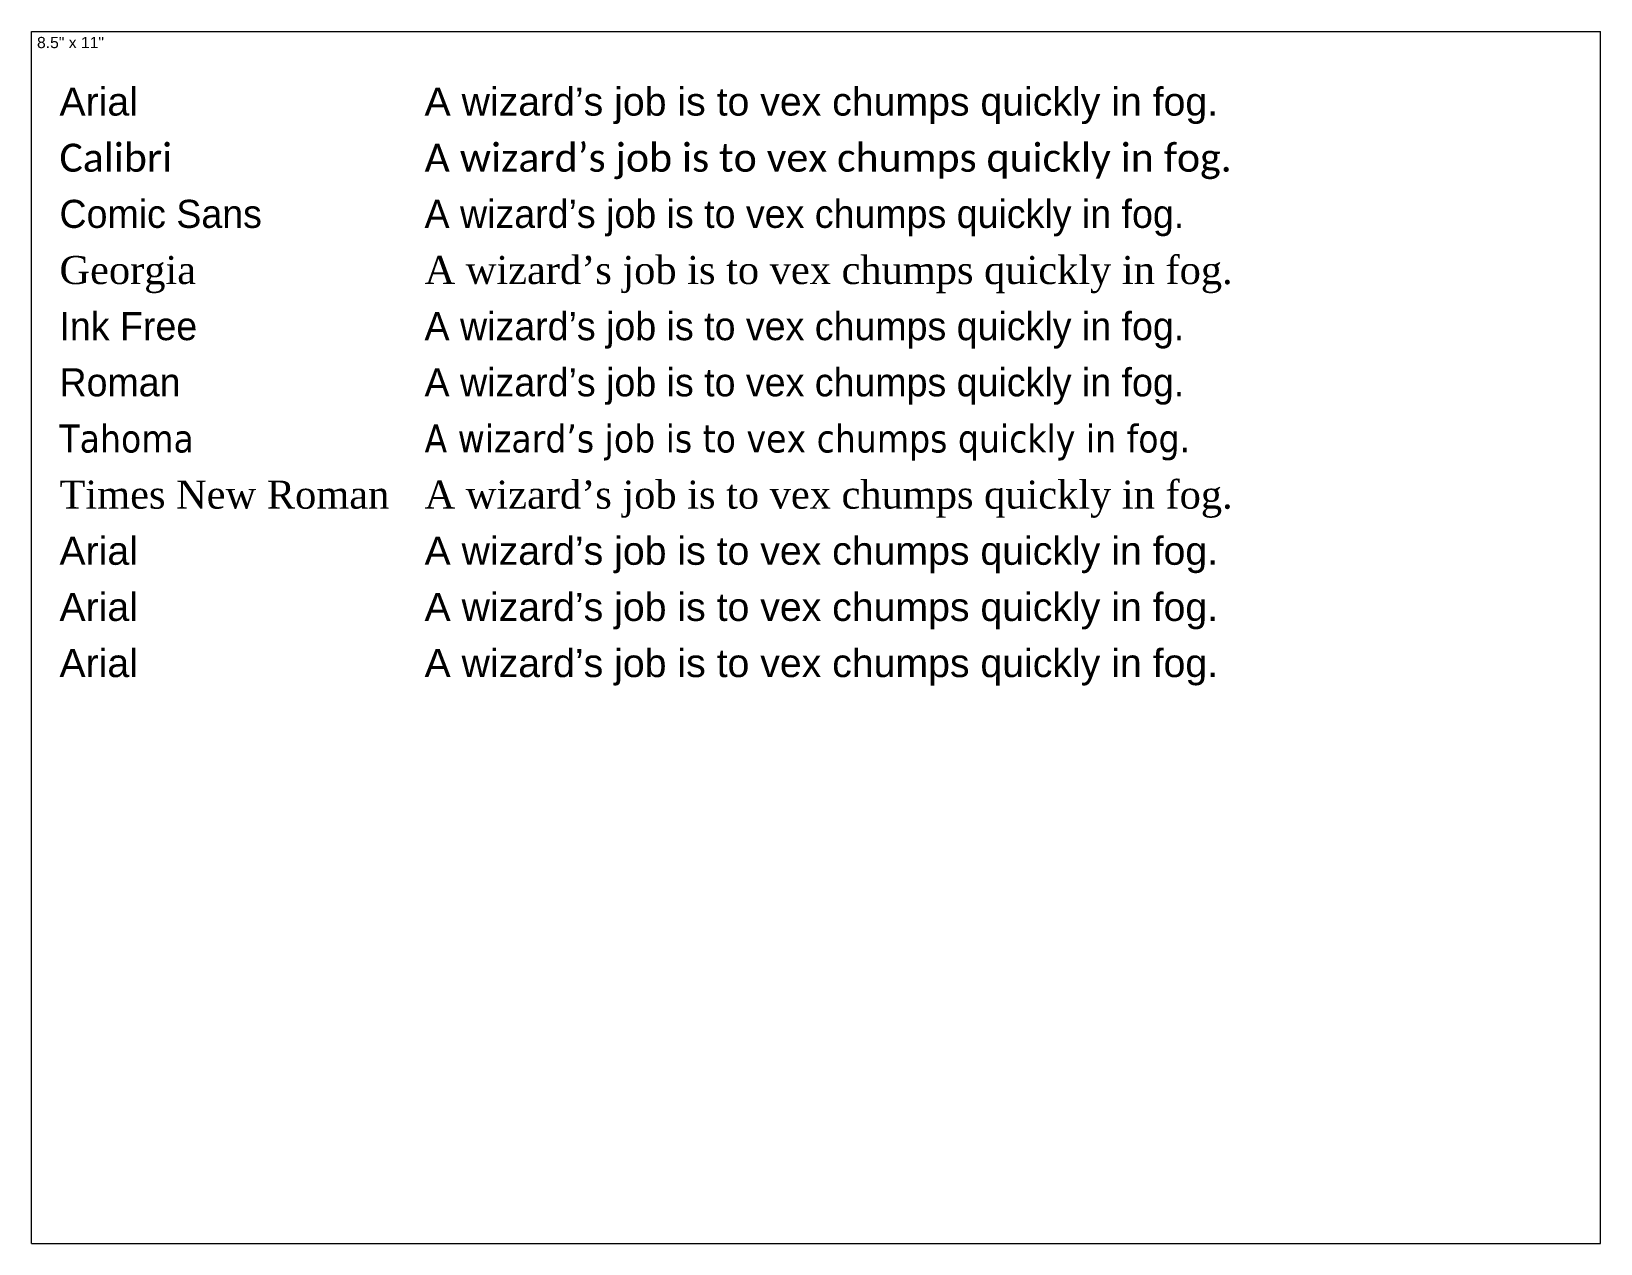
# Model space of a CAD drawing. Header units: millimetres. Extents: x -5 to 274, y -201 to 15.
import ezdxf

# ---------------------------------------------------------------- set-up
doc = ezdxf.new("R2010")
doc.units = ezdxf.units.MM
doc.layers.add('4. NP Layout & Text', color=3, linetype='Continuous', lineweight=13, true_color=0x00ff00)
doc.layers.add('5. NP Material Boundary', color=7, linetype='Continuous', lineweight=13)
doc.styles.add('textstyle25', font='')
doc.styles.add('textstyle26', font='')
doc.styles.add('textstyle27', font='')
doc.styles.add('textstyle28', font='')
doc.styles.add('textstyle29', font='')
doc.styles.add('textstyle30', font='')
doc.styles.add('textstyle31', font='')
doc.styles.add('textstyle32', font='')
doc.styles.add('textstyle33', font='')
doc.styles.add('textstyle34', font='')
doc.styles.add('textstyle35', font='')
doc.styles.add('textstyle36', font='')
doc.styles.add('textstyle37', font='')
doc.styles.add('textstyle38', font='')
doc.styles.add('textstyle39', font='')
doc.styles.add('textstyle40', font='')
doc.styles.add('textstyle41', font='')
doc.styles.add('textstyle42', font='')
doc.styles.add('textstyle43', font='')
doc.styles.add('textstyle44', font='')
doc.styles.add('textstyle45', font='')
doc.styles.add('textstyle46', font='')
doc.styles.add('textstyle47', font='')
doc.styles.get('textstyle25').set_extended_font_data('Arial')
doc.styles.get('textstyle26').set_extended_font_data('Calibri')
doc.styles.get('textstyle27').set_extended_font_data('Comic Sans MS')
doc.styles.get('textstyle28').set_extended_font_data('Georgia')
doc.styles.get('textstyle29').set_extended_font_data('Ink Free')
doc.styles.get('textstyle30').set_extended_font_data('Roman')
doc.styles.get('textstyle31').set_extended_font_data('Tahoma')
doc.styles.get('textstyle32').set_extended_font_data('Times New Roman')
doc.styles.get('textstyle33').set_extended_font_data('Arial')
doc.styles.get('textstyle34').set_extended_font_data('Arial')
doc.styles.get('textstyle35').set_extended_font_data('Arial')
doc.styles.get('textstyle36').set_extended_font_data('Arial')
doc.styles.get('textstyle37').set_extended_font_data('Calibri')
doc.styles.get('textstyle38').set_extended_font_data('Comic Sans MS')
doc.styles.get('textstyle39').set_extended_font_data('Georgia')
doc.styles.get('textstyle40').set_extended_font_data('Ink Free')
doc.styles.get('textstyle41').set_extended_font_data('Roman')
doc.styles.get('textstyle42').set_extended_font_data('Tahoma')
doc.styles.get('textstyle43').set_extended_font_data('Times New Roman')
doc.styles.get('textstyle44').set_extended_font_data('Arial')
doc.styles.get('textstyle45').set_extended_font_data('Arial')
doc.styles.get('textstyle46').set_extended_font_data('Arial')
doc.styles.get('textstyle47').set_extended_font_data('Times New Roman')

# ---------------------------------------------------------------- blocks, each defined once
blk = doc.blocks.new('8.5in-by-11in')
at = {"layer": '5. NP Material Boundary'}
for p, q in [((0, 0), (0, 215.9)), ((0, 215.9), (279.4, 215.9)), ((279.4, 0), (279.4, 215.9)), ((0, 0), (279.4, 0))]:
    blk.add_line(p, q, dxfattribs=at)
at = {"layer": '4. NP Layout & Text', "insert": (1, 213.9), "char_height": 2, "attachment_point": 4, "style": 'textstyle47'}
blk.add_mtext('\\fArial|b0|i0|c0|p0;8.5" x 11"', dxfattribs=at)

msp = doc.modelspace()

# ---------------------------------------------------------------- block references
at = {"layer": '5. NP Material Boundary'}
msp.add_blockref('8.5in-by-11in', (-5, -200.9), dxfattribs=at)

# ---------------------------------------------------------------- texts
for s, style, p in [('Arial', 'textstyle25', (0, 0)), ('A wizard’s job is to vex chumps quickly in fog.', 'textstyle36', (65, 0)), ('Calibri', 'textstyle26', (0, -10)), ('A wizard’s job is to vex chumps quickly in fog.', 'textstyle37', (65, -10)), ('Comic Sans', 'textstyle27', (0, -20)), ('A wizard’s job is to vex chumps quickly in fog.', 'textstyle38', (65, -20)), ('Georgia', 'textstyle28', (0, -30)), ('A wizard’s job is to vex chumps quickly in fog.', 'textstyle39', (65, -30)), ('Ink Free', 'textstyle29', (0, -40)), ('A wizard’s job is to vex chumps quickly in fog.', 'textstyle40', (65, -40)), ('Roman', 'textstyle30', (0, -50)), ('A wizard’s job is to vex chumps quickly in fog.', 'textstyle41', (65, -50)), ('Tahoma', 'textstyle31', (0, -60)), ('A wizard’s job is to vex chumps quickly in fog.', 'textstyle42', (65, -60)), ('Times New Roman', 'textstyle32', (0, -70)), ('A wizard’s job is to vex chumps quickly in fog.', 'textstyle43', (65, -70)), ('Arial', 'textstyle33', (0, -80)), ('A wizard’s job is to vex chumps quickly in fog.', 'textstyle44', (65, -80)), ('Arial', 'textstyle34', (0, -90)), ('A wizard’s job is to vex chumps quickly in fog.', 'textstyle45', (65, -90)), ('Arial', 'textstyle35', (0, -100)), ('A wizard’s job is to vex chumps quickly in fog.', 'textstyle46', (65, -100))]:
    msp.add_text(s, height=5, dxfattribs=dict(at, style=style)).set_placement(p)

doc.saveas('drawing.dxf')
